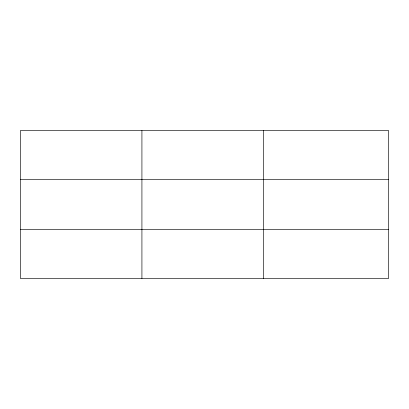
<?xml version="1.0" encoding="UTF-8"?>
<svg xmlns="http://www.w3.org/2000/svg" width="409" height="409" viewBox="0 0 409 409"><rect width="100%" height="100%" fill="white"/><g stroke="black" fill="none" stroke-linecap="round" stroke-linejoin="round"><path stroke-width="0.61" d="M141.923 130.507L141.923 278.493M263.396 130.507L263.396 278.493M388.55 229.659L388.55 278.493L20.45 278.493L20.45 130.507L388.55 130.507L388.55 229.659L20.45 229.659M20.45 179.341L388.55 179.341"/></g></svg>
